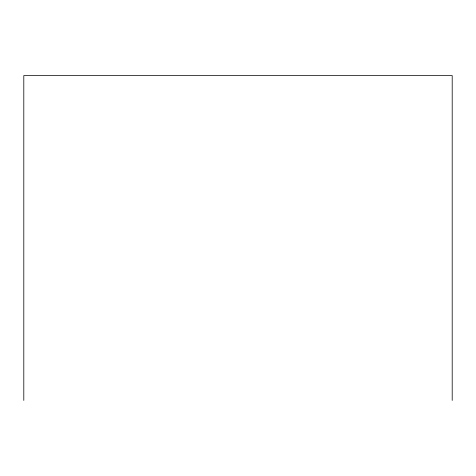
<?xml version="1.0" encoding="UTF-8"?>
<svg xmlns="http://www.w3.org/2000/svg" width="476" height="476" viewBox="0 0 476 476"><rect width="100%" height="100%" fill="white"/><g stroke="black" fill="none" stroke-linecap="round" stroke-linejoin="round"><path stroke-width="0.71" d="M452.2 400.435L452.2 75.565L23.8 75.565L23.8 400.435"/></g></svg>
